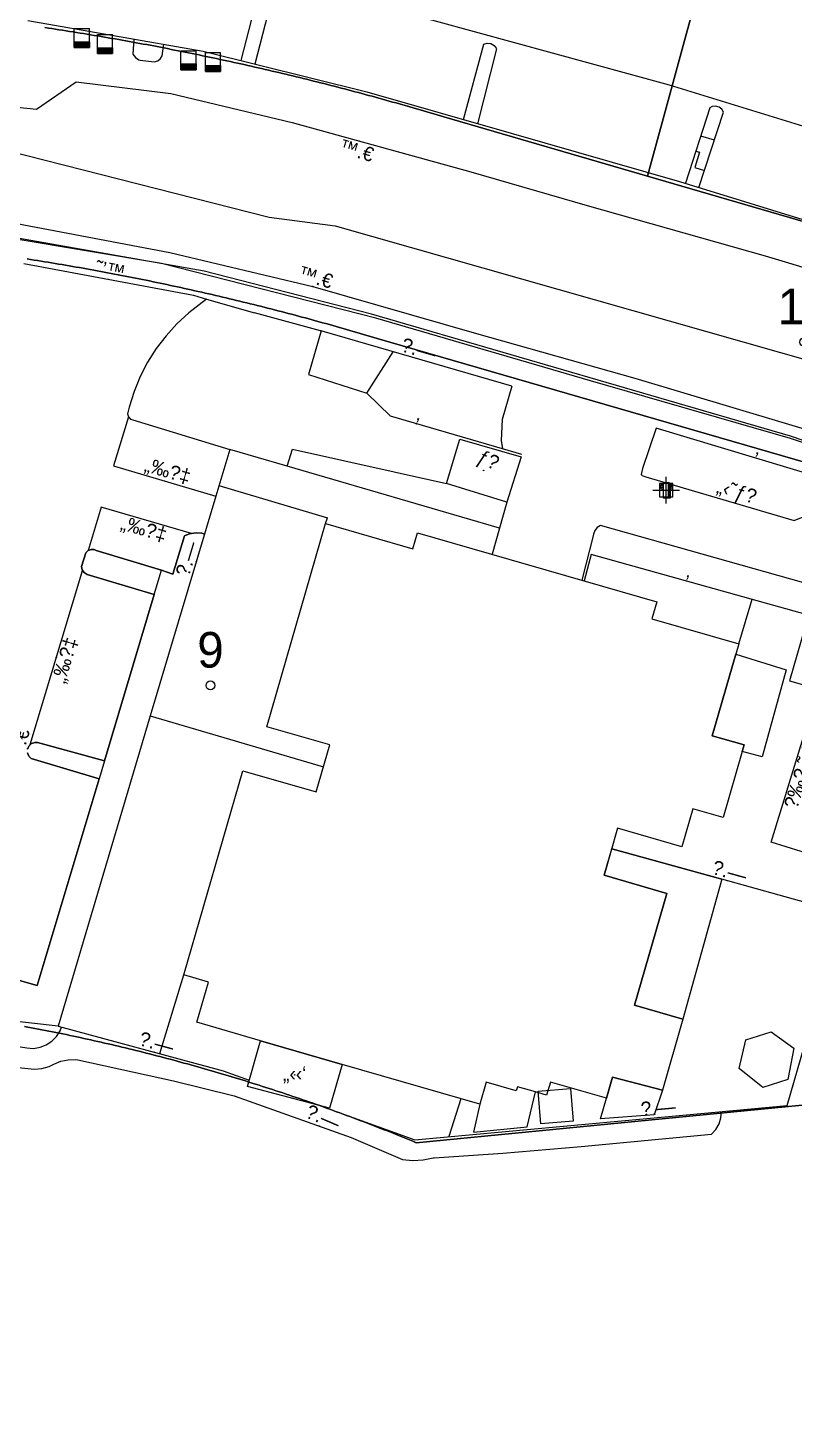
# Model space of a CAD drawing. Header units: metres. Extents: x 218299 to 220222, y 572714 to 574340.
# Drawn here: x 219406.8 to 219449.9, y 573513.5 to 573591.3 of the extents above; entities that cross this region are included whole.
import ezdxf
from ezdxf.enums import TextEntityAlignment as Align

# ---------------------------------------------------------------- set-up
doc = ezdxf.new("R2010")
doc.units = ezdxf.units.M
doc.header["$MEASUREMENT"] = 0
doc.header["$PDMODE"] = 66
doc.header["$PDSIZE"] = 0.75
for name, color, linetype in [('1602', 44, 'Continuous'), ('1603', 44, 'Continuous'), ('6081', 1, 'CABLEUNDEXIST03'), ('6151', 102, 'CABLEUNDEXIST03'), ('A_POINTS', 2, 'Continuous'), ('M2200', 253, 'Continuous'), ('M2207', 253, 'Continuous'), ('M2401', 7, 'Continuous'), ('M2404', 7, 'Continuous'), ('M2407', 253, 'Continuous'), ('M2408', 253, 'Continuous'), ('M2412', 253, 'Continuous'), ('M2420', 253, 'Continuous'), ('M2430', 253, 'Continuous'), ('M2601', 253, 'Continuous'), ('M2602', 253, 'Continuous'), ('M2605', 253, 'Continuous'), ('M2612', 253, 'Continuous'), ('M3005', 253, 'Continuous'), ('M4611', 253, 'Continuous'), ('M5235', 253, 'Continuous'), ('M5250', 253, 'Continuous')]:
    doc.layers.add(name, color=color, linetype=linetype)
doc.styles.add('HEBTXT', font='HEBTXT')
doc.styles.add('MAVAT_HEBTXT', font='HEBTXT')
doc.linetypes.add('CABLEUNDEXIST03', pattern='A,3.5,[222,elecad.shx,S=0.01,R=0,X=0,Y=0],1.5', length=5)

# ---------------------------------------------------------------- blocks, each defined once
blk = doc.blocks.new('1603')
at = {"layer": 'A_POINTS'}
blk.add_circle((0, 0), 0.25, dxfattribs=at)
at = {"color": 0, "style": 'HEBTXT'}
blk.add_attdef('PARCEL_NUM', text='', height=2, dxfattribs=at).set_placement((0, 1), align=Align.CENTER)
at = {"color": 0, "style": 'HEBTXT', "flags": 1}
blk.add_attdef('LOT_NUM', text='', height=2, dxfattribs=at).set_placement((0, -2.5), align=Align.CENTER)
blk = doc.blocks.new('M4611')
for p, q in [((-1.07, 0.55), (-1.07, 0.77)), ((-1, 0.57), (-0.52, 0.57)), ((-0.95, 0.86), (-0.54, 0.86)), ((-0.88, 1), (-0.51, 1)), ((-0.77, 1.07), (-0.5, 1.07)), ((-0.77, 0.25), (-0.5, 0.25)), ((-0.5, 1.07), (-0.5, 1.13)), ((-0.5, -1.5), (-0.5, 1.06)), ((-0.2, 1.43), (0.44, 1.43)), ((-0.04, 1.28), (-0.04, -1.47)), ((0.41, 1.29), (0.41, -1.46)), ((0.64, -1.47), (0.64, 1.16)), ((0.74, 1.13), (0.74, -1.5)), ((0.74, 1.07), (0.95, 1.07)), ((0.74, 0.25), (0.95, 0.25)), ((1.03, 1), (0.77, 1)), ((1.16, 0.85), (0.78, 0.85)), ((1.2, 0.55), (0.79, 0.55)), ((1.25, 0.55), (1.25, 0.77)), ((0.74, -1.5), (-0.5, -1.5))]:
    blk.add_line(p, q)
for centre, start, end in [((-0.77, 0.77), 90, 180), ((-0.77, 0.55), 180, 270), ((-0.2, 1.13), 90, 180), ((0.44, 1.13), 0, 90), ((0.95, 0.77), 0, 90), ((0.95, 0.55), 270, 0)]:
    blk.add_arc(centre, 0.3, start, end)
blk.add_point((0, 0))
at = {"style": 'MAVAT_HEBTXT', "flags": 1}
for tag, p in [('MARK', (0.08, 2.68)), ('HEIGHT', (0.08, -2.76)), ('NAME', (0.08, -5.32)), ('DIAMETER', (0.08, -7.89))]:
    blk.add_attdef(tag, text='', height=0.8, dxfattribs=at).set_placement(p, align=Align.MIDDLE)
blk = doc.blocks.new('M2404')
blk.add_circle((0, 0), 0.025)
at = {"style": 'MAVAT_HEBTXT'}
blk.add_attdef('NAME', text='', height=0.8, dxfattribs=at).set_placement((0, 1.59), align=Align.MIDDLE)
blk = doc.blocks.new('M2207')
blk.add_circle((0, 0), 0.025)
at = {"style": 'MAVAT_HEBTXT'}
blk.add_attdef('NAME', text='', height=0.8, dxfattribs=at).set_placement((0, 1.59), align=Align.MIDDLE)
blk = doc.blocks.new('M2408')
blk.add_circle((0, 0), 0.025)
at = {"style": 'MAVAT_HEBTXT'}
blk.add_attdef('NAME', text='', height=0.8, dxfattribs=at).set_placement((0, 1.59), align=Align.MIDDLE)
blk = doc.blocks.new('M2412')
blk.add_circle((0, 0), 0.025)
at = {"style": 'MAVAT_HEBTXT'}
blk.add_attdef('NAME', text='', height=0.8, dxfattribs=at).set_placement((0, 1.59), align=Align.MIDDLE)
blk = doc.blocks.new('M2430')
blk.add_circle((0, 0), 0.025)
at = {"style": 'MAVAT_HEBTXT'}
blk.add_attdef('NAME', text='', height=0.8, dxfattribs=at).set_placement((0, 1.25), align=Align.MIDDLE)
blk = doc.blocks.new('M2601')
blk.add_circle((0, 0), 0.025)
at = {"style": 'MAVAT_HEBTXT'}
blk.add_attdef('NAME', text='', height=0.8, dxfattribs=at).set_placement((0, 1.59), align=Align.MIDDLE)
blk = doc.blocks.new('M2605')
blk.add_circle((0, 0), 0.025)
at = {"style": 'MAVAT_HEBTXT'}
blk.add_attdef('NAME', text='', height=0.8, dxfattribs=at).set_placement((0, 1.59), align=Align.MIDDLE)
blk = doc.blocks.new('M2612')
blk.add_circle((0, 0), 0.025)
at = {"style": 'MAVAT_HEBTXT'}
blk.add_attdef('NAME', text='', height=0.8, dxfattribs=at).set_placement((0, 1.59), align=Align.MIDDLE)
blk = doc.blocks.new('M3005')
blk.add_circle((0, 0), 0.025)
at = {"style": 'MAVAT_HEBTXT'}
blk.add_attdef('NAME', text='', height=0.8, dxfattribs=at).set_placement((0, 1.59), align=Align.MIDDLE)
blk = doc.blocks.new('*U89')
at = {"linetype": 'Continuous'}
for p, q in [((-0.85, 0), (-0.85, -0.66)), ((0.85, 0), (0.85, -0.66))]:
    blk.add_line(p, q, dxfattribs=at)
blk.add_solid([(-0.85, 0), (-0.85, -0.66), (0.85, -0.66)], dxfattribs=at)
at = {"linetype": 'Continuous', "extrusion": (0, 0, -1)}
blk.add_solid([(0.85, 0), (-0.85, 0), (-0.85, -0.66)], dxfattribs=at)
blk = doc.blocks.new('M5235')
for points in [[(-0.85, 1.47), (0.85, 1.47)], [(-0.85, -0.66), (-0.85, 1.47)], [(-0.85, 0), (0.85, 0)], [(0.85, -0.66), (0.85, 1.47)], [(-0.85, -0.66), (0.85, -0.66)]]:
    blk.add_lwpolyline(points)
at = {"linetype": 'Continuous'}
blk.add_blockref('*U89', (0, 0), dxfattribs=at)
at = {"style": 'MAVAT_HEBTXT', "flags": 1}
for tag, p in [('MARK', (0, 2.72)), ('HEIGHT', (0, -1.92)), ('NAME', (0, -4.48))]:
    blk.add_attdef(tag, text='', height=0.8, dxfattribs=at).set_placement(p, align=Align.MIDDLE)
blk = doc.blocks.new('111')
at = {"layer": 'M2200'}
blk.add_polyline3d([(219415.62, 573538.121, 615.029), (219418.944, 573549.597, 615.029), (219423.06, 573548.404, 615.029), (219423.825, 573551.047, 615.029), (219420.291, 573552.071, 615.029), (219423.595, 573563.477, 615.029), (219423.595, 573563.477, 615.029), (219428.495, 573562.058, 615.029), (219428.759, 573562.97, 611.504), (219442.202, 573559.076, 611.504), (219441.931, 573558.139, 615.104), (219446.815, 573556.724, 615.029), (219446.815, 573556.724, 615.029), (219446.647, 573556.143, 615.029), (219445.32, 573551.563, 615.029), (219445.32, 573551.563, 615.029), (219447.114, 573551.043, 588.329), (219447.114, 573551.043, 588.329), (219447.01, 573550.683, 588.329), (219445.932, 573546.962, 588.329), (219444.236, 573547.454, 615.029), (219443.618, 573545.323, 615.029), (219440.006, 573546.369, 615.029), (219439.605, 573544.985, 615.029), (219439.239, 573543.72, 615.029), (219439.239, 573543.72, 615.029), (219442.776, 573542.695, 615.029), (219442.776, 573542.695, 615.029), (219440.96, 573536.425, 615.029), (219440.96, 573536.425, 615.029), (219443.666, 573535.641, 581.729), (219443.666, 573535.641, 581.729), (219442.521, 573531.641, 581.729), (219442.521, 573531.641, 581.729), (219439.712, 573532.387, 614.992), (219439.712, 573532.387, 614.992), (219439.379, 573531.191, 614.954), (219439.379, 573531.191, 614.954), (219436.228, 573532.101, 614.954), (219436.016, 573531.369, 609.329), (219435.39, 573531.55, 609.731), (219434.379, 573531.843, 610.379), (219434.379, 573531.843, 610.379), (219434.31, 573531.605, 610.379), (219434.31, 573531.605, 610.379), (219432.614, 573532.096, 610.379), (219432.614, 573532.096, 610.379), (219432.255, 573530.857, 597.029), (219432.255, 573530.857, 597.029), (219424.527, 573533.095, 597.029), (219419.938, 573534.425, 597.029), (219416.351, 573535.464, 597.029), (219417.004, 573537.72, 615.029)], close=True, dxfattribs=at)
at = {"layer": 'M2207'}
for points in [[(219449.671, 573554.644, 587.13), (219455.646, 573552.936, 587.13), (219456.704, 573556.635, 587.13), (219450.729, 573558.343, 587.13), (219450.729, 573558.343, 587.13), (219449.671, 573554.644, 587.13)], [(219446.647, 573556.143, 588.18), (219449.485, 573555.266, 588.18), (219448.136, 573550.376, 588.18), (219447.01, 573550.683, 588.18), (219447.114, 573551.043, 588.18), (219445.32, 573551.563, 588.18), (219446.647, 573556.143, 588.18)], [(219439.671, 573545.211, 585.03), (219445.866, 573543.496, 581.13), (219443.666, 573535.641, 581.13), (219440.96, 573536.425, 581.13), (219442.776, 573542.695, 581.13), (219439.239, 573543.72, 585.03)], [(219448.158, 573531.797, 580.142), (219446.838, 573532.865, 580.142), (219447.217, 573534.475, 580.142), (219448.636, 573534.935, 580.142), (219449.906, 573534.014, 580.142), (219449.577, 573532.257, 580.142), (219448.158, 573531.797, 580.142)], [(219424.527, 573533.095, 582.18), (219423.818, 573530.638, 582.18), (219419.197, 573531.862, 582.18), (219419.938, 573534.425, 582.18), (219424.527, 573533.095, 582.18)], [(219432.255, 573530.857, 580.53), (219431.899, 573529.286, 580.53), (219434.924, 573529.588, 580.53), (219435.39, 573531.55, 580.53), (219434.379, 573531.843, 580.53), (219434.31, 573531.605, 580.53), (219432.614, 573532.096, 580.53), (219432.255, 573530.857, 580.53)], [(219442.521, 573531.641, 581.13), (219442.061, 573530.265, 581.055), (219439.045, 573530.037, 580.98), (219439.379, 573531.191, 581.205), (219439.712, 573532.387, 581.205)], [(219437.512, 573529.917, 580.23), (219435.697, 573529.764, 580.23), (219435.542, 573531.596, 580.23), (219437.357, 573531.75, 580.23), (219437.512, 573529.917, 580.23)]]:
    blk.add_polyline3d(points, close=True, dxfattribs=at)
at = {"layer": 'M2401'}
for points in [[(219350.563, 573587.035, 584.837), (219354.54, 573587.623, 584.837), (219367.814, 573589.647, 584.837), (219372.998, 573590.085, 584.837), (219375.371, 573590.285, 584.837), (219384.85, 573590.525, 584.837), (219391.374, 573590.264, 584.837), (219392.324, 573588.412, 584.837), (219397.703, 573587.759, 584.837), (219407.337, 573586.772, 584.837), (219409.567, 573588.292, 584.837), (219414.898, 573587.638, 584.837), (219421.71, 573586.022, 584.837), (219431.761, 573583.247, 584.837), (219438.29, 573581.361, 584.837), (219448.295, 573578.524, 584.837), (219454.408, 573576.694, 584.837)], [(219338.262, 573574.34, 577.894), (219345.428, 573576.651, 577.894), (219352.117, 573578.333, 577.894), (219358.362, 573579.581, 577.894), (219363.575, 573580.463, 577.894), (219370.903, 573581.339, 577.894), (219377.567, 573581.759, 577.894), (219385.074, 573581.941, 577.894), (219391.14, 573581.77, 577.894), (219399.293, 573581.277, 577.894), (219406.24, 573580.341, 577.894), (219414.836, 573578.719, 577.894), (219422.872, 573576.804, 577.894), (219432.079, 573574.154, 577.894), (219440.964, 573571.648, 577.894), (219452.166, 573568.296, 577.894)], [(219418.839, 573589.493, 583.869), (219419.902, 573593.581, 583.869), (219420.005, 573593.726, 583.869), (219420.16, 573593.813, 583.869), (219420.338, 573593.823, 583.869), (219420.503, 573593.755, 583.869), (219420.622, 573593.623, 583.869), (219420.673, 573593.453, 583.869), (219420.644, 573593.277, 583.869), (219420.617, 573593.222, 583.869), (219419.611, 573589.3, 583.869)], [(219431.336, 573586.178, 584.094), (219432.483, 573590.42, 584.094), (219432.679, 573590.474, 584.094), (219432.881, 573590.448, 584.094), (219433.058, 573590.347, 584.094), (219433.183, 573590.186, 584.094), (219433.196, 573590.157, 584.094), (219432.135, 573585.949, 584.094)], [(219444.576, 573582.37, 584.656), (219445.959, 573586.592, 584.656), (219445.86, 573586.765, 584.656), (219445.702, 573586.885, 584.656), (219445.509, 573586.935, 584.656), (219445.312, 573586.905, 584.656), (219445.185, 573586.836, 584.656), (219443.821, 573582.602, 584.656)], [(219416.905, 573576.092, 583.161), (219415.908, 573575.315, 583.161), (219415.239, 573574.702, 583.161), (219414.625, 573574.032, 583.161), (219414.073, 573573.31, 583.161), (219413.586, 573572.543, 583.161), (219413.169, 573571.736, 583.161), (219412.824, 573570.896, 583.161), (219412.554, 573570.028, 583.161), (219412.46, 573569.642, 583.161), (219412.507, 573569.48, 583.161), (219412.623, 573569.357, 583.161), (219412.751, 573569.305, 583.161), (219418.206, 573567.635, 583.161)], [(219403.537, 573538.614, 582.624), (219407.386, 573537.523, 582.624), (219410.866, 573549.15, 582.624), (219407.05, 573550.282, 582.624), (219406.908, 573550.421, 582.624), (219406.831, 573550.604, 582.624)], [(219406.833, 573550.803, 582.624), (219406.912, 573550.985, 582.624), (219407.055, 573551.121, 582.624), (219407.241, 573551.191, 582.624), (219407.394, 573551.191, 582.624), (219411.164, 573550.144, 582.624), (219413.961, 573559.491, 582.624), (219410.189, 573560.618, 582.624), (219410.025, 573560.725, 582.624), (219409.916, 573560.888, 582.624), (219409.88, 573561.072, 582.624), (219410.122, 573561.84, 582.624), (219410.242, 573561.969, 582.624), (219410.407, 573562.034, 582.624), (219410.583, 573562.02, 582.624), (219410.694, 573561.965, 582.624), (219414.371, 573560.862, 582.624), (219415.015, 573560.641, 582.624), (219415.668, 573562.791, 582.624), (219415.978, 573562.919, 582.624), (219416.058, 573562.932, 582.624), (219416.309, 573562.971, 582.624), (219416.643, 573562.943, 582.624), (219416.787, 573562.895, 582.624)]]:
    blk.add_polyline3d(points, dxfattribs=at)
at = {"layer": 'M2404'}
for points in [[(219350.563, 573587.035, 584.613), (219354.54, 573587.623, 584.613), (219367.814, 573589.647, 584.613), (219372.998, 573590.085, 584.613), (219375.371, 573590.285, 584.613), (219384.85, 573590.525, 584.613), (219391.374, 573590.264, 584.613), (219392.324, 573588.412, 584.613), (219397.703, 573587.759, 584.613), (219407.337, 573586.772, 584.613), (219409.567, 573588.292, 584.613), (219414.898, 573587.638, 584.613), (219421.71, 573586.022, 584.613), (219431.761, 573583.247, 584.613), (219438.29, 573581.361, 584.613), (219448.295, 573578.524, 584.613), (219454.408, 573576.694, 584.613)], [(219338.262, 573574.34, 577.894), (219345.428, 573576.651, 577.894), (219352.117, 573578.333, 577.894), (219358.362, 573579.581, 577.894), (219363.575, 573580.463, 577.894), (219370.903, 573581.339, 577.894), (219377.567, 573581.759, 577.894), (219385.074, 573581.941, 577.894), (219391.14, 573581.77, 577.894), (219399.293, 573581.277, 577.894), (219406.24, 573580.341, 577.894), (219414.836, 573578.719, 577.894), (219422.872, 573576.804, 577.894), (219432.079, 573574.154, 577.894), (219440.964, 573571.648, 577.894), (219452.166, 573568.296, 577.894)], [(219418.839, 573589.493, 583.869), (219419.902, 573593.581, 583.869), (219420.005, 573593.726, 583.869), (219420.16, 573593.813, 583.869), (219420.338, 573593.823, 583.869), (219420.503, 573593.755, 583.869), (219420.622, 573593.623, 583.869), (219420.673, 573593.453, 583.869), (219420.644, 573593.277, 583.869), (219420.617, 573593.222, 583.869), (219419.611, 573589.3, 583.869)], [(219431.336, 573586.178, 584.094), (219432.483, 573590.42, 584.094), (219432.679, 573590.474, 584.094), (219432.881, 573590.448, 584.094), (219433.058, 573590.347, 584.094), (219433.183, 573590.186, 584.094), (219433.196, 573590.157, 584.094), (219432.135, 573585.949, 584.094)], [(219444.576, 573582.37, 584.656), (219445.959, 573586.592, 584.656), (219445.86, 573586.765, 584.656), (219445.702, 573586.885, 584.656), (219445.509, 573586.935, 584.656), (219445.312, 573586.905, 584.656), (219445.185, 573586.836, 584.656), (219443.821, 573582.602, 584.656)], [(219416.905, 573576.092, 583.161), (219415.908, 573575.315, 583.161), (219415.239, 573574.702, 583.161), (219414.625, 573574.032, 583.161), (219414.073, 573573.31, 583.161), (219413.586, 573572.543, 583.161), (219413.169, 573571.736, 583.161), (219412.824, 573570.896, 583.161), (219412.554, 573570.028, 583.161), (219412.46, 573569.642, 583.161), (219412.507, 573569.48, 583.161), (219412.623, 573569.357, 583.161), (219412.751, 573569.305, 583.161), (219418.206, 573567.635, 583.161)], [(219416.787, 573562.895, 582.677), (219416.643, 573562.943, 582.677), (219416.309, 573562.971, 582.677), (219416.058, 573562.932, 582.677), (219415.978, 573562.919, 582.677), (219415.668, 573562.791, 582.677), (219415.015, 573560.641, 582.677), (219414.371, 573560.862, 582.677), (219410.694, 573561.965, 582.677), (219410.583, 573562.02, 582.677), (219410.407, 573562.034, 582.677), (219410.242, 573561.969, 582.677), (219410.122, 573561.84, 582.677), (219409.88, 573561.072, 582.677), (219409.916, 573560.888, 582.677), (219410.025, 573560.725, 582.677), (219410.189, 573560.618, 582.677), (219413.961, 573559.491, 582.677), (219411.164, 573550.144, 582.677), (219407.394, 573551.191, 582.677), (219407.241, 573551.191, 582.677), (219407.055, 573551.121, 582.677), (219406.912, 573550.985, 582.677), (219406.833, 573550.803, 582.677)], [(219406.831, 573550.604, 582.677), (219406.908, 573550.421, 582.677), (219407.05, 573550.282, 582.677), (219410.866, 573549.15, 582.677), (219407.386, 573537.523, 582.677), (219403.537, 573538.614, 582.677)]]:
    blk.add_polyline3d(points, dxfattribs=at)
at = {"layer": 'M2407'}
for points in [[(219423.35, 573574.302, 583.335), (219422.635, 573571.862, 583.335), (219423.095, 573571.713, 583.335), (219425.912, 573570.802, 583.335)], [(219421.427, 573566.7, 583.335), (219421.733, 573567.666, 583.335), (219430.38, 573565.733, 583.185)], [(219417.6, 573565.613, 584.272), (219423.692, 573563.812, 584.272)], [(219423.595, 573563.477, 584.272), (219423.692, 573563.812, 584.272)], [(219446.815, 573556.724, 584.642), (219447.563, 573559.226, 584.642)], [(219414.28, 573533.703, 577.335), (219415.62, 573538.121, 577.335)]]:
    blk.add_polyline3d(points, dxfattribs=at)
at = {"layer": 'M2408'}
for points in [[(219412.812, 573590.701, 583.119), (219412.766, 573589.85, 583.119), (219412.9, 573589.668, 583.119), (219413.09, 573589.543, 583.119), (219413.162, 573589.517, 583.119), (219413.964, 573589.418, 583.119), (219414.16, 573589.476, 583.119), (219414.32, 573589.604, 583.119), (219414.413, 573589.765, 583.119), (219414.499, 573590.407, 583.119)], [(219416.167, 573576.306, 583.141), (219416.905, 573576.092, 583.141), (219419.59, 573575.313, 583.141)], [(219434.059, 573571.21, 584.085), (219433.52, 573569.337, 584.085), (219433.46, 573568.146, 584.085), (219433.533, 573567.675, 584.085)], [(219442.177, 573568.85, 584.31), (219441.406, 573566.569, 584.31), (219441.32, 573566.244, 584.31), (219441.389, 573566.187, 584.31), (219441.589, 573566.105, 584.31), (219449.928, 573563.656, 584.31), (219453.629, 573565.158, 584.31), (219453.75, 573565.379, 584.31), (219453.368, 573565.478, 584.31)], [(219433.782, 573564.676, 584.235), (219432.952, 573561.756, 584.235)], [(219465.719, 573561.494, 584.833), (219465.66, 573561.266, 584.833), (219464.235, 573556.291, 584.833), (219459.509, 573557.675, 584.833), (219459.043, 573556.249, 584.833), (219457.106, 573556.877, 584.833), (219457.412, 573557.865, 584.833), (219457.299, 573558.077, 584.833), (219457.124, 573558.239, 584.833), (219456.923, 573558.331, 584.833), (219439.049, 573563.38, 584.833), (219438.859, 573563.269, 584.833), (219438.72, 573563.098, 584.833), (219438.651, 573562.889, 584.833), (219438.649, 573562.871, 584.833), (219437.988, 573560.297, 584.833)], [(219413.961, 573559.491, 582.624), (219414.371, 573560.862, 582.624)], [(219411.164, 573550.144, 582.264), (219410.866, 573549.15, 582.264)]]:
    blk.add_polyline3d(points, dxfattribs=at)
at = {"layer": 'M2412'}
blk.add_polyline3d([(219433.782, 573564.676, 584.235), (219430.38, 573565.733, 583.185), (219431.129, 573568.226, 583.185), (219434.576, 573567.232, 584.235)], close=True, dxfattribs=at)
at = {"layer": 'M2420'}
blk.add_lwpolyline([(219256.282, 573513.496), (219264.741, 573523.605), (219278.592, 573542.69), (219304.626, 573564.537), (219307.303, 573565.788), (219310.365, 573566.926), (219340.344, 573578.732), (219372.543, 573585.435), (219385.773, 573586.995), (219397.288, 573586.576), (219420.416, 573580.689), (219424.135, 573580.21), (219472.141, 573566.566)], dxfattribs=at)
at = {"layer": 'M2420', "linetype": 'Continuous', "lineweight": -3}
blk.add_lwpolyline([(219256.282, 573513.496), (219264.741, 573523.605), (219278.592, 573542.69), (219304.626, 573564.537), (219307.303, 573565.788), (219310.365, 573566.926), (219340.344, 573578.732), (219372.543, 573585.435), (219385.773, 573586.995), (219397.288, 573586.576), (219420.416, 573580.689), (219424.135, 573580.21), (219472.141, 573566.566)], dxfattribs=at)
at = {"layer": 'M2430'}
for points in [[(219408.071, 573596.148, 583.269), (219408.424, 573597.133, 583.269), (219423.171, 573593.539, 583.794), (219442.91, 573588.138, 584.394), (219451.664, 573585.436, 584.694), (219463.142, 573581.829, 585.031), (219477.346, 573577.516, 585.406), (219488.212, 573575.002, 585.706), (219494.646, 573573.549, 585.894), (219501.712, 573572.41, 586.119), (219509.093, 573571.296, 586.419), (219508.994, 573570.916, 586.419)], [(219412.507, 573569.48, 582.748), (219411.68, 573566.724, 582.661)], [(219411.68, 573566.724, 582.661), (219417.425, 573565.028, 582.811)], [(219410.983, 573564.4, 582.588), (219410.255, 573561.975, 582.512)], [(219416.058, 573562.932, 582.677), (219410.983, 573564.4, 582.588)], [(219409.925, 573560.874, 582.477), (219406.976, 573551.046, 582.168)]]:
    blk.add_polyline3d(points, dxfattribs=at)
at = {"layer": 'M2601'}
for points in [[(219434.623, 573567.357, 585.285), (219433.533, 573567.675, 585.241), (219427.23, 573569.515, 584.985), (219425.912, 573570.802, 584.835), (219427.398, 573573.133, 584.835)], [(219453.368, 573565.478, 585.81), (219453.368, 573565.478, 585.81), (219442.177, 573568.85, 585.81), (219442.177, 573568.85, 585.81)], [(219450.729, 573558.343, 586.56), (219438.511, 573561.75, 586.56), (219438.127, 573560.257, 586.56)], [(219431.193, 573531.164, 579.435), (219430.52, 573529.042, 579.435)]]:
    blk.add_polyline3d(points, dxfattribs=at)
at = {"layer": 'M2602'}
blk.add_polyline3d([(219423.306, 573574.315, 584.235), (219419.59, 573575.313, 584.235), (219419.59, 573575.313, 584.235)], dxfattribs=at)
at = {"layer": 'M2605'}
for points in [[(219406.86, 573591.738, 583.305), (219406.86, 573591.738, 583.305), (219416.71, 573590.022, 583.455), (219425.908, 573587.734, 583.605), (219434.022, 573585.408, 584.205), (219443.486, 573582.705, 584.505), (219451.628, 573580.2, 584.805), (219462.75, 573576.666, 585.105), (219471.058, 573573.89, 585.255), (219478.974, 573571.855, 585.405), (219488.402, 573569.626, 585.855), (219494.098, 573568.457, 585.855), (219501.573, 573567.247, 586.155), (219509.601, 573566.19, 586.455), (219514.075, 573565.842, 586.53), (219518.549, 573565.494, 586.605), (219524.169, 573565.327, 586.755), (219532.046, 573565.216, 586.905), (219540.134, 573565.395, 586.905), (219548.346, 573566.093, 586.607), (219548.346, 573566.093, 586.607)], [(219434.059, 573571.21, 584.085), (219423.394, 573574.29, 583.49), (219423.35, 573574.302, 583.487), (219423.306, 573574.315, 583.485), (219423.306, 573574.315, 583.485)], [(219433.371, 573563.23, 584.342), (219421.427, 573566.7, 584.342), (219418.206, 573567.635, 584.342), (219418.206, 573567.635, 584.342), (219417.425, 573565.028, 584.342), (219413.73, 573552.685, 584.342), (219413.73, 573552.685, 584.342), (219423.466, 573549.807, 584.342)], [(219413.73, 573552.685, 582.242), (219408.57, 573535.246, 581.717), (219408.57, 573535.246, 581.717), (219408.57, 573535.246, 581.717), (219396.554, 573536.602, 581.267), (219392.302, 573536.967, 581.117), (219387.106, 573537.207, 580.967), (219384.641, 573537.223, 581.012)], [(219452.65, 573541.618, 584.647), (219445.866, 573543.496, 584.647), (219439.671, 573545.211, 584.647), (219439.671, 573545.211, 584.647)], [(219423.311, 573530.772, 578.252), (219428.61, 573528.866, 578.252), (219441.642, 573530.065, 578.252), (219449.534, 573530.796, 578.252), (219450.114, 573532.792, 579.452), (219450.875, 573535.451, 580.652), (219452.586, 573541.397, 582.752), (219452.65, 573541.618, 582.784)], [(219386.422, 573535.918, 578.852), (219391.72, 573535.796, 578.852), (219399.875, 573535.127, 578.852), (219406.794, 573534.019, 578.852), (219407.17, 573533.999, 578.852), (219407.542, 573534.058, 578.852), (219407.894, 573534.194, 578.852), (219408.208, 573534.401, 578.852), (219408.473, 573534.67, 578.852), (219408.674, 573534.988, 578.852), (219408.755, 573535.196, 578.852)], [(219408.57, 573535.246, 578.252), (219417.836, 573532.742, 578.252), (219419.299, 573532.215, 578.252)], [(219393.097, 573534.523, 577.502), (219400.312, 573533.823, 577.427), (219406.312, 573532.917, 577.427), (219407.234, 573532.823, 577.427), (219407.65, 573532.864, 577.427), (219408.052, 573532.983, 577.427), (219408.313, 573533.109, 577.427), (219408.313, 573533.109, 577.427)], [(219408.313, 573533.109, 577.727), (219408.704, 573533.274, 577.727), (219409.118, 573533.362, 577.727), (219409.542, 573533.372, 577.727), (219409.66, 573533.36, 577.727), (219415.034, 573532.182, 577.652), (219418.449, 573531.34, 577.652), (219425.033, 573528.99, 577.652), (219427.919, 573527.758, 577.652), (219428.494, 573527.706, 577.652), (219429.072, 573527.734, 577.652), (219429.639, 573527.842, 577.652), (219429.695, 573527.857, 577.652), (219433.544, 573528.105, 577.652), (219437.952, 573528.489, 577.577), (219445.285, 573529.169, 577.652)], [(219445.285, 573529.169, 577.652), (219445.528, 573529.436, 577.652), (219445.706, 573529.75, 577.652), (219445.81, 573530.095, 577.652), (219445.837, 573530.454, 577.652)]]:
    blk.add_polyline3d(points, dxfattribs=at)
at = {"layer": 'M2612'}
blk.add_polyline3d([(219406.635, 573578.101, 583.86), (219406.635, 573578.101, 583.86), (219416.167, 573576.306, 584.235), (219416.167, 573576.306, 584.235)], dxfattribs=at)
at = {"layer": 'M3005'}
blk.add_polyline3d([(219453.716, 573553.1, 584.642), (219451.156, 573544.801, 584.642), (219448.631, 573545.58, 584.642), (219451.19, 573553.879, 584.642), (219453.716, 573553.1, 584.642)], dxfattribs=at)
at = {"layer": 'M5250'}
for points in [[(219445.447, 573585.029, 584.711), (219444.676, 573585.256, 584.711)], [(219444.4, 573584.399, 584.711), (219444.604, 573584.339, 584.711), (219444.352, 573583.484, 584.711), (219444.889, 573583.325, 584.711)]]:
    blk.add_polyline3d(points, dxfattribs=at)
at = {"layer": 'M2207'}
ref = blk.add_blockref('M2207', (219421.854, 573532.509), dxfattribs=dict(at, xscale=0.5, yscale=0.5, zscale=0.5))
ref.add_attrib('NAME', '„‹‹‘', dxfattribs={"layer": '0', "height": 0.8, "style": 'MAVAT_HEBTXT'}).set_placement((219421.854, 573532.509), align=Align.MIDDLE)
at = {"layer": 'M2404'}
ref = blk.add_blockref('M2404', (219425.482, 573584.98), dxfattribs=dict(at, xscale=0.5, yscale=0.5, zscale=0.5))
ref.add_attrib('NAME', '™.€', dxfattribs={"layer": '0', "height": 0.8, "rotation": 343.88444, "style": 'MAVAT_HEBTXT'}).set_placement((219425.329, 573584.452), align=Align.MIDDLE)
ref = blk.add_blockref('M2404', (219422.872, 573576.804), dxfattribs=dict(at, xscale=0.5, yscale=0.5, zscale=0.5))
ref.add_attrib('NAME', '™.€', dxfattribs={"layer": '0', "height": 0.8, "rotation": 343.93756, "style": 'MAVAT_HEBTXT'}).set_placement((219423.025, 573577.333), align=Align.MIDDLE)
ref = blk.add_blockref('M2404', (219406.851, 573550.846), dxfattribs=dict(at, xscale=0.5, yscale=0.5, zscale=0.5, rotation=7.145697433669678))
ref.add_attrib('NAME', '™.€', dxfattribs={"layer": '0', "height": 0.8, "rotation": 73.72085, "style": 'MAVAT_HEBTXT'}).set_placement((219406.323, 573551), align=Align.MIDDLE)
at = {"layer": 'M2408'}
ref = blk.add_blockref('M2408', (219446.522, 573564.656), dxfattribs=dict(at, xscale=0.5, yscale=0.5, zscale=0.5))
ref.add_attrib('NAME', '„‹˜ƒ\x8e', dxfattribs={"layer": '0', "height": 0.8, "rotation": 343.63228, "style": 'MAVAT_HEBTXT'}).set_placement((219446.677, 573565.184), align=Align.MIDDLE)
at = {"layer": 'M2412'}
ref = blk.add_blockref('M2412', (219432.475, 573566.466), dxfattribs=dict(at, xscale=0.5, yscale=0.5, zscale=0.5, rotation=32.02221725258512))
ref.add_attrib('NAME', 'ƒ\x8e', dxfattribs={"layer": '0', "height": 0.8, "rotation": 336.3732, "style": 'MAVAT_HEBTXT'}).set_placement((219432.695, 573566.97), align=Align.MIDDLE)
at = {"layer": 'M2430'}
ref = blk.add_blockref('M2430', (219414.553, 573565.876), dxfattribs=dict(at, xscale=0.5, yscale=0.5, zscale=0.5))
ref.add_attrib('NAME', '„‰\x90‡', dxfattribs={"layer": '0', "height": 0.8, "rotation": 343.55966, "style": 'MAVAT_HEBTXT'}).set_placement((219414.709, 573566.403), align=Align.MIDDLE)
ref = blk.add_blockref('M2430', (219413.521, 573563.666), dxfattribs=dict(at, xscale=0.5, yscale=0.5, zscale=0.5))
ref.add_attrib('NAME', '„‰\x90‡', dxfattribs={"layer": '0', "height": 0.8, "rotation": 343.8638, "style": 'MAVAT_HEBTXT'}).set_placement((219413.368, 573563.138), align=Align.MIDDLE)
ref = blk.add_blockref('M2430', (219408.451, 573555.96), dxfattribs=dict(at, xscale=0.5, yscale=0.5, zscale=0.5))
ref.add_attrib('NAME', '„‰\x90‡', dxfattribs={"layer": '0', "height": 0.8, "rotation": 73.29705, "style": 'MAVAT_HEBTXT'}).set_placement((219408.977, 573555.802), align=Align.MIDDLE)
at = {"layer": 'M2601'}
ref = blk.add_blockref('M2601', (219428.714, 573569.082), dxfattribs=dict(at, xscale=0.5, yscale=0.5, zscale=0.5))
ref.add_attrib('NAME', '‚', dxfattribs={"layer": '0', "height": 0.8, "rotation": 343.72541, "style": 'MAVAT_HEBTXT'}).set_placement((219428.869, 573569.61), align=Align.MIDDLE)
ref = blk.add_blockref('M2601', (219447.773, 573567.164), dxfattribs=dict(at, xscale=0.5, yscale=0.5, zscale=0.5))
ref.add_attrib('NAME', '‚', dxfattribs={"layer": '0', "height": 0.8, "rotation": 343.23101, "style": 'MAVAT_HEBTXT'}).set_placement((219447.931, 573567.691), align=Align.MIDDLE)
ref = blk.add_blockref('M2601', (219443.877, 573560.254), dxfattribs=dict(at, xscale=0.5, yscale=0.5, zscale=0.5))
ref.add_attrib('NAME', '‚', dxfattribs={"layer": '0', "height": 0.8, "rotation": 344.42277, "style": 'MAVAT_HEBTXT'}).set_placement((219444.025, 573560.783), align=Align.MIDDLE)
at = {"layer": 'M2605'}
ref = blk.add_blockref('M2605', (219428.682, 573572.763), dxfattribs=dict(at, xscale=0.5, yscale=0.5, zscale=0.5))
ref.add_attrib('NAME', '\x9a.—', dxfattribs={"layer": '0', "height": 0.8, "rotation": 343.89395, "style": 'MAVAT_HEBTXT'}).set_placement((219428.835, 573573.291), align=Align.MIDDLE)
ref = blk.add_blockref('M2605', (219416.326, 573561.355), dxfattribs=dict(at, xscale=0.5, yscale=0.5, zscale=0.5))
ref.add_attrib('NAME', '\x9a.—', dxfattribs={"layer": '0', "height": 0.8, "rotation": 73.33137, "style": 'MAVAT_HEBTXT'}).set_placement((219415.799, 573561.513), align=Align.MIDDLE)
ref = blk.add_blockref('M2605', (219446.16, 573543.415), dxfattribs=dict(at, xscale=0.5, yscale=0.5, zscale=0.5))
ref.add_attrib('NAME', '\x9a.—', dxfattribs={"layer": '0', "height": 0.8, "rotation": 344.52684, "style": 'MAVAT_HEBTXT'}).set_placement((219446.307, 573543.945), align=Align.MIDDLE)
ref = blk.add_blockref('M2605', (219413.953, 573533.791), dxfattribs=dict(at, xscale=0.5, yscale=0.5, zscale=0.5))
ref.add_attrib('NAME', '\x9a.—', dxfattribs={"layer": '0', "height": 0.8, "rotation": 344.87459, "style": 'MAVAT_HEBTXT'}).set_placement((219414.097, 573534.322), align=Align.MIDDLE)
ref = blk.add_blockref('M2605', (219423.242, 573529.629), dxfattribs=dict(at, xscale=0.5, yscale=0.5, zscale=0.5))
ref.add_attrib('NAME', '\x9a.—', dxfattribs={"layer": '0', "height": 0.8, "rotation": 336.88257, "style": 'MAVAT_HEBTXT'}).set_placement((219423.458, 573530.135), align=Align.MIDDLE)
ref = blk.add_blockref('M2605', (219442.333, 573530.129), dxfattribs=dict(at, xscale=0.5, yscale=0.5, zscale=0.5))
ref.add_attrib('NAME', '\x9a.—', dxfattribs={"layer": '0', "height": 0.8, "rotation": 5.29274, "style": 'MAVAT_HEBTXT'}).set_placement((219442.283, 573530.677), align=Align.MIDDLE)
at = {"layer": 'M2612'}
ref = blk.add_blockref('M2612', (219411.401, 573577.203), dxfattribs=dict(at, xscale=0.5, yscale=0.5, zscale=0.5))
ref.add_attrib('NAME', '˜’™', dxfattribs={"layer": '0', "height": 0.8, "rotation": 349.335, "style": 'MAVAT_HEBTXT'}).set_placement((219411.503, 573577.744), align=Align.MIDDLE)
at = {"layer": 'M3005'}
ref = blk.add_blockref('M3005', (219451.173, 573549.34), dxfattribs=dict(at, xscale=0.4999999999999997, yscale=0.4999999999999997, zscale=0.4999999999999997, rotation=72.67290053736149))
ref.add_attrib('NAME', '\x8d‰\x8e ˜‚€\x8e', dxfattribs={"layer": '0', "height": 0.8, "rotation": 72.6729, "style": 'MAVAT_HEBTXT'}).set_placement((219450.413, 573549.577), align=Align.MIDDLE)
at = {"layer": 'M4611', "xscale": 0.3, "yscale": 0.3, "zscale": 0.3}
blk.add_blockref('M4611', (219442.726, 573565.356, 584.438), dxfattribs=at)
at = {"layer": 'M5235', "xscale": 0.5, "yscale": 0.5, "zscale": 0.5}
for p in [(219409.891, 573590.552, 583.119), (219411.193, 573590.219, 583.119), (219415.885, 573589.306, 583.344), (219417.264, 573589.209, 583.344)]:
    blk.add_blockref('M5235', p, dxfattribs=at)

msp = doc.modelspace()

# ---------------------------------------------------------------- linework, layer by layer
at = {"layer": '1602'}
for points in [[(219458.093, 573578.224), (219441.69, 573582.996), (219447.742, 573605.17), (219428.508, 573614.06), (219442.476, 573635.556), (219444.76, 573634.256), (219455.333, 573629.142)], [(219447.742, 573605.17), (219441.69, 573582.996), (219430.241, 573586.327), (219430.0495, 573586.3846), (219429.8579, 573586.4419), (219429.6662, 573586.499), (219429.4744, 573586.5558), (219429.2826, 573586.6124), (219429.0907, 573586.6687), (219428.8987, 573586.7249), (219428.7067, 573586.7807), (219428.5146, 573586.8364), (219428.3224, 573586.8918), (219428.1302, 573586.9469), (219427.9378, 573587.0018), (219427.7455, 573587.0565), (219427.553, 573587.1109), (219427.3605, 573587.1651), (219427.1679, 573587.219), (219426.9752, 573587.2727), (219426.7825, 573587.3262), (219426.5897, 573587.3794), (219426.3969, 573587.4323), (219426.2039, 573587.4851), (219426.0109, 573587.5375), (219425.8179, 573587.5898), (219425.6248, 573587.6418), (219425.4316, 573587.6935), (219425.2383, 573587.745), (219425.045, 573587.7963), (219424.8516, 573587.8473), (219424.6582, 573587.8981), (219424.4647, 573587.9486), (219424.2711, 573587.9989), (219424.0775, 573588.049), (219423.8838, 573588.0988), (219423.69, 573588.1484), (219423.4962, 573588.1977), (219423.3023, 573588.2468), (219423.1083, 573588.2956), (219422.9143, 573588.3442), (219422.7203, 573588.3925), (219422.5261, 573588.4406), (219422.3319, 573588.4885), (219422.1377, 573588.5361), (219421.9434, 573588.5834), (219421.749, 573588.6306), (219421.5546, 573588.6774), (219421.3601, 573588.7241), (219421.1656, 573588.7705), (219420.9709, 573588.8166), (219420.7763, 573588.8625), (219420.5816, 573588.9082), (219420.3868, 573588.9536), (219420.192, 573588.9987), (219419.9971, 573589.0436), (219419.8021, 573589.0883), (219419.6071, 573589.1328), (219419.4121, 573589.1769), (219419.2169, 573589.2209), (219419.0218, 573589.2646), (219418.8265, 573589.308), (219418.6313, 573589.3512), (219418.4359, 573589.3942), (219418.2406, 573589.4369), (219418.0451, 573589.4793), (219417.8496, 573589.5216), (219417.6541, 573589.5635), (219417.4585, 573589.6053), (219417.2628, 573589.6467), (219417.0671, 573589.688), (219416.8714, 573589.729), (219416.6756, 573589.7697), (219416.4797, 573589.8102), (219416.2838, 573589.8504), (219416.0878, 573589.8904), (219415.8918, 573589.9302), (219415.6958, 573589.9697), (219415.4997, 573590.009), (219415.3035, 573590.048), (219415.1073, 573590.0867), (219414.911, 573590.1253), (219414.7147, 573590.1635), (219414.5184, 573590.2016), (219414.322, 573590.2394), (219414.1255, 573590.2769), (219413.929, 573590.3142), (219413.7325, 573590.3512), (219413.5359, 573590.388), (219413.3393, 573590.4245), (219413.1426, 573590.4608), (219412.9459, 573590.4969), (219412.7491, 573590.5327), (219412.5523, 573590.5683), (219412.3554, 573590.6036), (219412.1585, 573590.6386), (219411.9616, 573590.6734), (219411.7646, 573590.708), (219411.5676, 573590.7423), (219411.3705, 573590.7764), (219411.1734, 573590.8102), (219410.9762, 573590.8438), (219410.779, 573590.8771), (219410.5818, 573590.9102), (219410.3845, 573590.943), (219410.1871, 573590.9756), (219409.9898, 573591.0079), (219409.7924, 573591.04), (219409.5949, 573591.0718), (219409.3974, 573591.1034), (219409.1999, 573591.1348), (219409.0023, 573591.1659), (219408.8047, 573591.1967), (219408.6071, 573591.2273), (219408.4094, 573591.2576), (219408.2117, 573591.2877), (219408.0139, 573591.3176), (219407.8161, 573591.3472)], [(219407.8161, 573591.3472), (219408.0139, 573591.3176), (219408.2117, 573591.2877), (219408.4094, 573591.2576), (219408.6071, 573591.2273), (219408.8047, 573591.1967), (219409.0023, 573591.1659), (219409.1999, 573591.1348), (219409.3974, 573591.1034), (219409.5949, 573591.0718), (219409.7924, 573591.04), (219409.9898, 573591.0079), (219410.1871, 573590.9756), (219410.3845, 573590.943), (219410.5818, 573590.9102), (219410.779, 573590.8771), (219410.9762, 573590.8438), (219411.1734, 573590.8102), (219411.3705, 573590.7764), (219411.5676, 573590.7423), (219411.7646, 573590.708), (219411.9616, 573590.6734), (219412.1585, 573590.6386), (219412.3554, 573590.6036), (219412.5523, 573590.5683), (219412.7491, 573590.5327), (219412.9459, 573590.4969), (219413.1426, 573590.4608), (219413.3393, 573590.4245), (219413.5359, 573590.388), (219413.7325, 573590.3512), (219413.929, 573590.3142), (219414.1255, 573590.2769), (219414.322, 573590.2394), (219414.5184, 573590.2016), (219414.7147, 573590.1635), (219414.911, 573590.1253), (219415.1073, 573590.0867), (219415.3035, 573590.048), (219415.4997, 573590.009), (219415.6958, 573589.9697), (219415.8918, 573589.9302), (219416.0878, 573589.8904), (219416.2838, 573589.8504), (219416.4797, 573589.8102), (219416.6756, 573589.7697), (219416.8714, 573589.729), (219417.0671, 573589.688), (219417.2628, 573589.6467), (219417.4585, 573589.6053), (219417.6541, 573589.5635), (219417.8496, 573589.5216), (219418.0451, 573589.4793), (219418.2406, 573589.4369), (219418.4359, 573589.3942), (219418.6313, 573589.3512), (219418.8265, 573589.308), (219419.0218, 573589.2646), (219419.2169, 573589.2209), (219419.4121, 573589.1769), (219419.6071, 573589.1328), (219419.8021, 573589.0883), (219419.9971, 573589.0436), (219420.192, 573588.9987), (219420.3868, 573588.9536), (219420.5816, 573588.9082), (219420.7763, 573588.8625), (219420.9709, 573588.8166), (219421.1656, 573588.7705), (219421.3601, 573588.7241), (219421.5546, 573588.6774), (219421.749, 573588.6306), (219421.9434, 573588.5834), (219422.1377, 573588.5361), (219422.3319, 573588.4885), (219422.5261, 573588.4406), (219422.7203, 573588.3925), (219422.9143, 573588.3442), (219423.1083, 573588.2956), (219423.3023, 573588.2468), (219423.4962, 573588.1977), (219423.69, 573588.1484), (219423.8838, 573588.0988), (219424.0775, 573588.049), (219424.2711, 573587.9989), (219424.4647, 573587.9486), (219424.6582, 573587.8981), (219424.8516, 573587.8473), (219425.045, 573587.7963), (219425.2383, 573587.745), (219425.4316, 573587.6935), (219425.6248, 573587.6418), (219425.8179, 573587.5898), (219426.0109, 573587.5375), (219426.2039, 573587.4851), (219426.3969, 573587.4323), (219426.5897, 573587.3794), (219426.7825, 573587.3262), (219426.9752, 573587.2727), (219427.1679, 573587.219), (219427.3605, 573587.1651), (219427.553, 573587.1109), (219427.7455, 573587.0565), (219427.9378, 573587.0018), (219428.1302, 573586.9469), (219428.3224, 573586.8918), (219428.5146, 573586.8364), (219428.7067, 573586.7807), (219428.8987, 573586.7249), (219429.0907, 573586.6687), (219429.2826, 573586.6124), (219429.4744, 573586.5558), (219429.6662, 573586.499), (219429.8579, 573586.4419), (219430.0495, 573586.3846), (219430.241, 573586.327), (219441.69, 573582.996), (219458.093, 573578.224)], [(219453.539, 573566.047), (219426.492, 573573.88), (219426.3005, 573573.9375), (219426.1088, 573573.9948), (219425.9171, 573574.0519), (219425.7254, 573574.1086), (219425.5335, 573574.1651), (219425.3416, 573574.2213), (219425.1496, 573574.2773), (219424.9575, 573574.333), (219424.7653, 573574.3885), (219424.5731, 573574.4437), (219424.3808, 573574.4986), (219424.1884, 573574.5532), (219423.9959, 573574.6076), (219423.8034, 573574.6617), (219423.6108, 573574.7156), (219423.4181, 573574.7692), (219423.2253, 573574.8226), (219423.0325, 573574.8756), (219422.8396, 573574.9284), (219422.6466, 573574.981), (219422.4536, 573575.0333), (219422.2605, 573575.0853), (219422.0673, 573575.137), (219421.874, 573575.1885), (219421.6807, 573575.2397), (219421.4873, 573575.2907), (219421.2938, 573575.3414), (219421.1003, 573575.3918), (219420.9067, 573575.442), (219420.713, 573575.4919), (219420.5193, 573575.5415), (219420.3254, 573575.5908), (219420.1316, 573575.6399), (219419.9376, 573575.6888), (219419.7436, 573575.7373), (219419.5495, 573575.7856), (219419.3554, 573575.8337), (219419.1612, 573575.8815), (219418.9669, 573575.929), (219418.7725, 573575.9762), (219418.5781, 573576.0232), (219418.3837, 573576.0699), (219418.1891, 573576.1163), (219417.9945, 573576.1625), (219417.7999, 573576.2084), (219417.6052, 573576.254), (219417.4104, 573576.2994), (219417.2155, 573576.3445), (219417.0206, 573576.3893), (219416.8256, 573576.4339), (219416.6306, 573576.4782), (219416.4355, 573576.5223), (219416.2404, 573576.566), (219416.0452, 573576.6095), (219415.8499, 573576.6528), (219415.6546, 573576.6957), (219415.4592, 573576.7384), (219415.2637, 573576.7809), (219415.0682, 573576.823), (219414.8727, 573576.8649), (219414.677, 573576.9065), (219414.4814, 573576.9479), (219414.2856, 573576.989), (219414.0898, 573577.0298), (219413.894, 573577.0704), (219413.6981, 573577.1107), (219413.5021, 573577.1507), (219413.3061, 573577.1904), (219413.1101, 573577.2299), (219412.9139, 573577.2691), (219412.7178, 573577.3081), (219412.5215, 573577.3467), (219412.3253, 573577.3852), (219412.1289, 573577.4233), (219411.9326, 573577.4612), (219411.7361, 573577.4988), (219411.5396, 573577.5361), (219411.3431, 573577.5732), (219411.1465, 573577.6099), (219410.9499, 573577.6465), (219410.7532, 573577.6827), (219410.5565, 573577.7187), (219410.3597, 573577.7544), (219410.1628, 573577.7899), (219409.966, 573577.825), (219409.769, 573577.86), (219409.572, 573577.8946), (219409.375, 573577.929), (219409.1779, 573577.9631), (219408.9808, 573577.9969), (219408.7837, 573578.0304), (219408.5865, 573578.0637), (219408.3892, 573578.0967), (219408.1919, 573578.1295), (219407.9945, 573578.162), (219407.7972, 573578.1942), (219407.5997, 573578.2261), (219407.4022, 573578.2578), (219407.2047, 573578.2892), (219407.0072, 573578.3203), (219406.8096, 573578.3511)], [(219406.8096, 573578.3511), (219407.0072, 573578.3203), (219407.2047, 573578.2892), (219407.4022, 573578.2578), (219407.5997, 573578.2261), (219407.7972, 573578.1942), (219407.9945, 573578.162), (219408.1919, 573578.1295), (219408.3892, 573578.0967), (219408.5865, 573578.0637), (219408.7837, 573578.0304), (219408.9808, 573577.9969), (219409.1779, 573577.9631), (219409.375, 573577.929), (219409.572, 573577.8946), (219409.769, 573577.86), (219409.966, 573577.825), (219410.1628, 573577.7899), (219410.3597, 573577.7544), (219410.5565, 573577.7187), (219410.7532, 573577.6827), (219410.9499, 573577.6465), (219411.1465, 573577.6099), (219411.3431, 573577.5732), (219411.5396, 573577.5361), (219411.7361, 573577.4988), (219411.9326, 573577.4612), (219412.1289, 573577.4233), (219412.3253, 573577.3852), (219412.5215, 573577.3467), (219412.7178, 573577.3081), (219412.9139, 573577.2691), (219413.1101, 573577.2299), (219413.3061, 573577.1904), (219413.5021, 573577.1507), (219413.6981, 573577.1107), (219413.894, 573577.0704), (219414.0898, 573577.0298), (219414.2856, 573576.989), (219414.4814, 573576.9479), (219414.677, 573576.9065), (219414.8727, 573576.8649), (219415.0682, 573576.823), (219415.2637, 573576.7809), (219415.4592, 573576.7384), (219415.6546, 573576.6957), (219415.8499, 573576.6528), (219416.0452, 573576.6095), (219416.2404, 573576.566), (219416.4355, 573576.5223), (219416.6306, 573576.4782), (219416.8256, 573576.4339), (219417.0206, 573576.3893), (219417.2155, 573576.3445), (219417.4104, 573576.2994), (219417.6052, 573576.254), (219417.7999, 573576.2084), (219417.9945, 573576.1625), (219418.1891, 573576.1163), (219418.3837, 573576.0699), (219418.5781, 573576.0232), (219418.7725, 573575.9762), (219418.9669, 573575.929), (219419.1612, 573575.8815), (219419.3554, 573575.8337), (219419.5495, 573575.7856), (219419.7436, 573575.7373), (219419.9376, 573575.6888), (219420.1316, 573575.6399), (219420.3254, 573575.5908), (219420.5193, 573575.5415), (219420.713, 573575.4919), (219420.9067, 573575.442), (219421.1003, 573575.3918), (219421.2938, 573575.3414), (219421.4873, 573575.2907), (219421.6807, 573575.2397), (219421.874, 573575.1885), (219422.0673, 573575.137), (219422.2605, 573575.0853), (219422.4536, 573575.0333), (219422.6466, 573574.981), (219422.8396, 573574.9284), (219423.0325, 573574.8756), (219423.2253, 573574.8226), (219423.4181, 573574.7692), (219423.6108, 573574.7156), (219423.8034, 573574.6617), (219423.9959, 573574.6076), (219424.1884, 573574.5532), (219424.3808, 573574.4986), (219424.5731, 573574.4437), (219424.7653, 573574.3885), (219424.9575, 573574.333), (219425.1496, 573574.2773), (219425.3416, 573574.2213), (219425.5335, 573574.1651), (219425.7254, 573574.1086), (219425.9171, 573574.0519), (219426.1088, 573573.9948), (219426.3005, 573573.9375), (219426.492, 573573.88), (219453.539, 573566.047)], [(219406.6686, 573535.234), (219406.8652, 573535.1973), (219407.0617, 573535.1601), (219407.2582, 573535.1226), (219407.4546, 573535.0847), (219407.6509, 573535.0465), (219407.8471, 573535.0079), (219408.0433, 573534.969), (219408.2394, 573534.9297), (219408.4354, 573534.8901), (219408.6314, 573534.8501), (219408.8273, 573534.8097), (219409.0231, 573534.769), (219409.2188, 573534.7279), (219409.4145, 573534.6865), (219409.6101, 573534.6447), (219409.8056, 573534.6026), (219410.001, 573534.5601), (219410.1964, 573534.5172), (219410.3917, 573534.474), (219410.5869, 573534.4305), (219410.782, 573534.3866), (219410.977, 573534.3423), (219411.172, 573534.2977), (219411.3668, 573534.2527), (219411.5616, 573534.2074), (219411.7564, 573534.1617), (219411.951, 573534.1156), (219412.1455, 573534.0693), (219412.34, 573534.0225), (219412.5344, 573533.9754), (219412.7287, 573533.928), (219412.9229, 573533.8801), (219413.117, 573533.832), (219413.311, 573533.7835), (219413.5049, 573533.7346), (219413.6988, 573533.6854), (219413.8925, 573533.6358), (219414.0862, 573533.5859), (219414.2798, 573533.5356), (219414.4733, 573533.485), (219414.6667, 573533.434), (219414.86, 573533.3827), (219415.0532, 573533.331), (219415.2463, 573533.279), (219415.4393, 573533.2266), (219415.6322, 573533.1739), (219415.8251, 573533.1208), (219416.0178, 573533.0673), (219416.2104, 573533.0136), (219416.403, 573532.9594), (219416.5954, 573532.9049), (219416.7877, 573532.8501), (219416.98, 573532.7949), (219417.1721, 573532.7394), (219417.3641, 573532.6835), (219417.5561, 573532.6273), (219417.7479, 573532.5707), (219417.9396, 573532.5138), (219418.1312, 573532.4565), (219418.3228, 573532.3989), (219418.5142, 573532.3409), (219418.7055, 573532.2826), (219418.8967, 573532.2239), (219419.0878, 573532.1649), (219419.2788, 573532.1055), (219419.4696, 573532.0458), (219419.6604, 573531.9857), (219419.8511, 573531.9253), (219420.0416, 573531.8646), (219420.2321, 573531.8035), (219420.4224, 573531.742), (219420.6126, 573531.6802), (219420.8027, 573531.6181), (219420.9927, 573531.5556), (219421.1826, 573531.4928), (219421.3723, 573531.4296), (219421.562, 573531.3661), (219421.7515, 573531.3022), (219421.9409, 573531.238), (219422.1302, 573531.1735), (219422.3194, 573531.1086), (219422.5084, 573531.0433), (219422.6974, 573530.9778), (219422.8862, 573530.9118), (219423.0749, 573530.8456), (219423.2635, 573530.7789), (219423.452, 573530.712), (219423.6403, 573530.6447), (219423.8285, 573530.577), (219424.0166, 573530.5091), (219424.2046, 573530.4407), (219424.3924, 573530.3721), (219424.5801, 573530.3031), (219424.7677, 573530.2337), (219424.9552, 573530.164), (219425.1425, 573530.094), (219425.3297, 573530.0236), (219425.5168, 573529.9529), (219425.7038, 573529.8819), (219425.8906, 573529.8105), (219426.0773, 573529.7387), (219426.2639, 573529.6667), (219426.4503, 573529.5943), (219426.6366, 573529.5215), (219426.8228, 573529.4484), (219427.0088, 573529.375), (219427.1947, 573529.3012), (219427.3805, 573529.2271), (219427.5661, 573529.1527), (219427.7516, 573529.0779), (219427.9369, 573529.0028), (219428.1222, 573528.9274), (219428.3072, 573528.8516), (219428.4922, 573528.7755), (219428.677, 573528.699), (219456.328, 573531.387)], [(219456.328, 573531.387), (219428.677, 573528.699), (219428.4922, 573528.7755), (219428.3072, 573528.8516), (219428.1222, 573528.9274), (219427.9369, 573529.0028), (219427.7516, 573529.0779), (219427.5661, 573529.1527), (219427.3805, 573529.2271), (219427.1947, 573529.3012), (219427.0088, 573529.375), (219426.8228, 573529.4484), (219426.6366, 573529.5215), (219426.4503, 573529.5943), (219426.2639, 573529.6667), (219426.0773, 573529.7387), (219425.8906, 573529.8105), (219425.7038, 573529.8819), (219425.5168, 573529.9529), (219425.3297, 573530.0236), (219425.1425, 573530.094), (219424.9552, 573530.164), (219424.7677, 573530.2337), (219424.5801, 573530.3031), (219424.3924, 573530.3721), (219424.2046, 573530.4407), (219424.0166, 573530.5091), (219423.8285, 573530.577), (219423.6403, 573530.6447), (219423.452, 573530.712), (219423.2635, 573530.7789), (219423.0749, 573530.8456), (219422.8862, 573530.9118), (219422.6974, 573530.9778), (219422.5084, 573531.0433), (219422.3194, 573531.1086), (219422.1302, 573531.1735), (219421.9409, 573531.238), (219421.7515, 573531.3022), (219421.562, 573531.3661), (219421.3723, 573531.4296), (219421.1826, 573531.4928), (219420.9927, 573531.5556), (219420.8027, 573531.6181), (219420.6126, 573531.6802), (219420.4224, 573531.742), (219420.2321, 573531.8035), (219420.0416, 573531.8646), (219419.8511, 573531.9253), (219419.6604, 573531.9857), (219419.4696, 573532.0458), (219419.2788, 573532.1055), (219419.0878, 573532.1649), (219418.8967, 573532.2239), (219418.7055, 573532.2826), (219418.5142, 573532.3409), (219418.3228, 573532.3989), (219418.1312, 573532.4565), (219417.9396, 573532.5138), (219417.7479, 573532.5707), (219417.5561, 573532.6273), (219417.3641, 573532.6835), (219417.1721, 573532.7394), (219416.98, 573532.7949), (219416.7877, 573532.8501), (219416.5954, 573532.9049), (219416.403, 573532.9594), (219416.2104, 573533.0136), (219416.0178, 573533.0673), (219415.8251, 573533.1208), (219415.6322, 573533.1739), (219415.4393, 573533.2266), (219415.2463, 573533.279), (219415.0532, 573533.331), (219414.86, 573533.3827), (219414.6667, 573533.434), (219414.4733, 573533.485), (219414.2798, 573533.5356), (219414.0862, 573533.5859), (219413.8925, 573533.6358), (219413.6988, 573533.6854), (219413.5049, 573533.7346), (219413.311, 573533.7835), (219413.117, 573533.832), (219412.9229, 573533.8801), (219412.7287, 573533.928), (219412.5344, 573533.9754), (219412.34, 573534.0225), (219412.1455, 573534.0693), (219411.951, 573534.1156), (219411.7564, 573534.1617), (219411.5616, 573534.2074), (219411.3668, 573534.2527), (219411.172, 573534.2977), (219410.977, 573534.3423), (219410.782, 573534.3866), (219410.5869, 573534.4305), (219410.3917, 573534.474), (219410.1964, 573534.5172), (219410.001, 573534.5601), (219409.8056, 573534.6026), (219409.6101, 573534.6447), (219409.4145, 573534.6865), (219409.2188, 573534.7279), (219409.0231, 573534.769), (219408.8273, 573534.8097), (219408.6314, 573534.8501), (219408.4354, 573534.8901), (219408.2394, 573534.9297), (219408.0433, 573534.969), (219407.8471, 573535.0079), (219407.6509, 573535.0465), (219407.4546, 573535.0847), (219407.2582, 573535.1226), (219407.0617, 573535.1601), (219406.8652, 573535.1973), (219406.6686, 573535.234)]]:
    msp.add_lwpolyline(points, dxfattribs=at)
at = {"layer": '6081'}
msp.add_lwpolyline([(219464.07, 573563.46), (219449.72, 573568.27), (219438.48, 573571.5), (219426.42, 573575.02), (219414.36, 573578.09), (219401.93, 573580.18), (219390.61, 573580.98), (219382.12, 573581.13), (219380.6637, 573581.0501)], dxfattribs=at)
at = {"layer": '6151'}
msp.add_lwpolyline([(219467.5107, 573561.6258), (219467.131, 573562.4321), (219449.7242, 573568.386), (219426.1641, 573575.2381), (219416.7671, 573577.6581), (219402.1292, 573580.246), (219386.0751, 573581.3341), (219372.6091, 573580.8001), (219369.372, 573579.7278), (219369.636, 573591.9341), (219376.7321, 573595.3835), (219380.3143, 573594.261), (219381.8659, 573594.2593), (219381.8546, 573593.8055), (219381.265, 573593.8232), (219381.2576, 573593.9654)], dxfattribs=at)

# ---------------------------------------------------------------- block references
msp.add_blockref('111', (0, 0))
at = {"layer": '1603'}
for p, values in [((219450.4915, 573573.6826), {'PARCEL_NUM': '15'}), ((219417.1215, 573554.3898), {'PARCEL_NUM': '9'})]:
    msp.add_blockref('1603', p, dxfattribs=at).add_auto_attribs(values)

doc.saveas('drawing.dxf')
